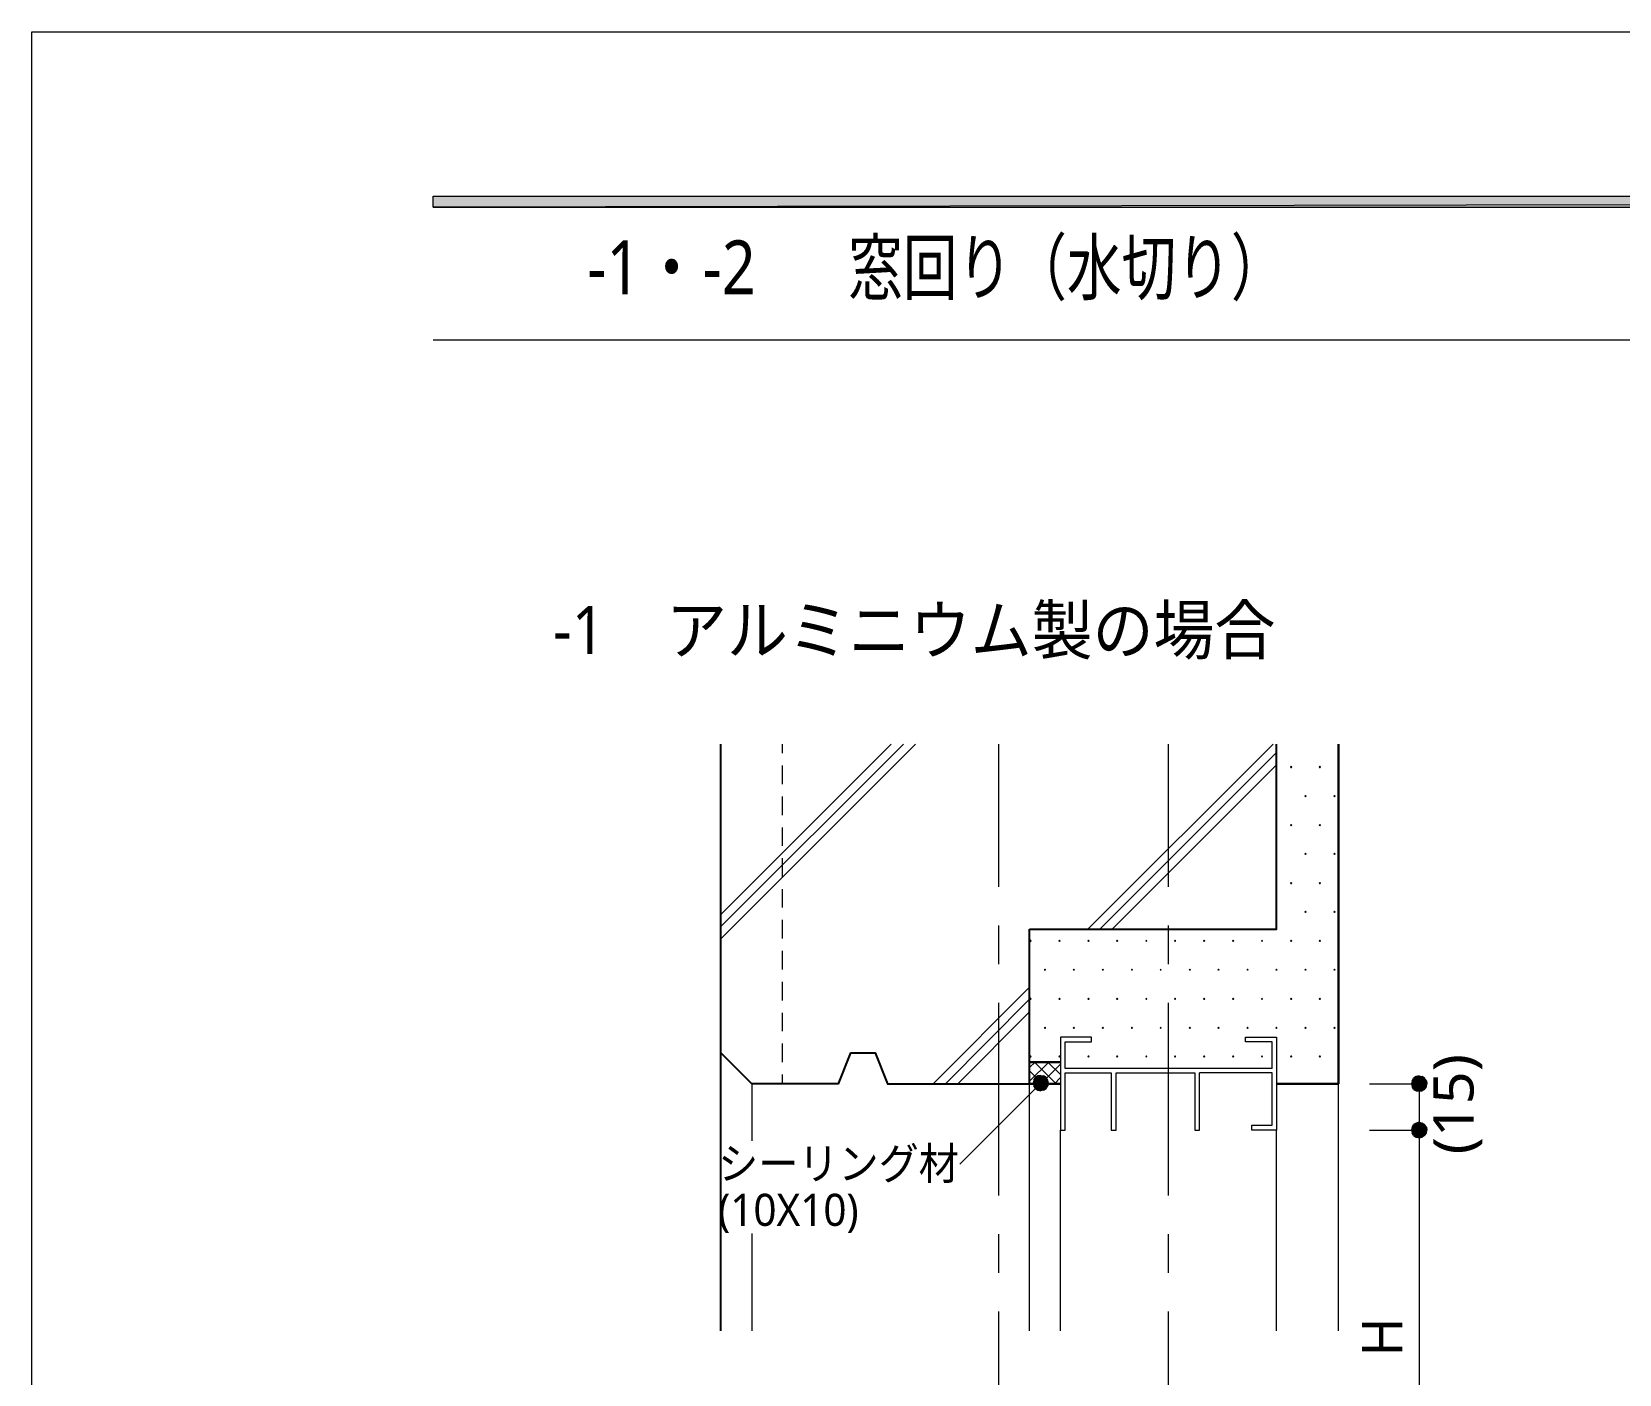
# Model space of a CAD drawing. Header units: millimetres. Extents: x 0 to 420, y 0 to 297.
# Drawn here: x 0.2 to 103, y 210 to 297 of the extents above; entities that cross this region are included whole.
import ezdxf
from ezdxf.enums import TextEntityAlignment as Align

# ---------------------------------------------------------------- set-up
doc = ezdxf.new("R2010")
doc.units = ezdxf.units.MM
doc.styles.add('kst32b', font='NotoSansJP-Variable.ttf')

msp = doc.modelspace()

# ---------------------------------------------------------------- hatches: boundary and pattern name
h = msp.add_hatch(color=7)
h.paths.add_polyline_path([(394.17, 285.62), (394.17, 286.32), (26.18, 285.62), (394.17, 285.62)])
h.paths.add_polyline_path([(394.17, 286.32), (26.18, 285.62), (26.18, 286.32), (394.17, 286.32)])
for points in [[(81.75, 249.41), (81.72, 249.39), (81.7, 249.36), (81.72, 249.34), (81.75, 249.32), (81.77, 249.34), (81.79, 249.36), (81.77, 249.39), (81.75, 249.41)], [(83.61, 249.41), (83.59, 249.39), (83.57, 249.36), (83.59, 249.34), (83.61, 249.32), (83.63, 249.34), (83.65, 249.36), (83.63, 249.39), (83.61, 249.41)], [(82.68, 247.52), (82.66, 247.5), (82.63, 247.48), (82.66, 247.46), (82.68, 247.44), (82.7, 247.46), (82.72, 247.48), (82.7, 247.5), (82.68, 247.52)], [(84.56, 247.52), (84.54, 247.5), (84.52, 247.48), (84.54, 247.46), (84.56, 247.44), (84.58, 247.46), (84.6, 247.48), (84.58, 247.5), (84.56, 247.52)], [(81.75, 245.64), (81.72, 245.62), (81.7, 245.6), (81.72, 245.58), (81.75, 245.55), (81.77, 245.58), (81.79, 245.6), (81.77, 245.62), (81.75, 245.64)], [(83.61, 245.64), (83.59, 245.62), (83.57, 245.6), (83.59, 245.58), (83.61, 245.55), (83.63, 245.58), (83.65, 245.6), (83.63, 245.62), (83.61, 245.64)], [(82.68, 243.78), (82.66, 243.76), (82.63, 243.73), (82.66, 243.71), (82.68, 243.69), (82.7, 243.71), (82.72, 243.73), (82.7, 243.76), (82.68, 243.78)], [(84.56, 243.78), (84.54, 243.76), (84.52, 243.73), (84.54, 243.71), (84.56, 243.69), (84.58, 243.71), (84.6, 243.73), (84.58, 243.76), (84.56, 243.78)], [(81.75, 241.89), (81.72, 241.87), (81.7, 241.85), (81.72, 241.83), (81.75, 241.81), (81.77, 241.83), (81.79, 241.85), (81.77, 241.87), (81.75, 241.89)], [(83.61, 241.89), (83.59, 241.87), (83.57, 241.85), (83.59, 241.83), (83.61, 241.81), (83.63, 241.83), (83.65, 241.85), (83.63, 241.87), (83.61, 241.89)], [(82.68, 240.03), (82.66, 240.01), (82.63, 239.99), (82.66, 239.97), (82.68, 239.95), (82.7, 239.97), (82.72, 239.99), (82.7, 240.01), (82.68, 240.03)], [(84.56, 240.03), (84.54, 240.01), (84.52, 239.99), (84.54, 239.97), (84.56, 239.95), (84.58, 239.97), (84.6, 239.99), (84.58, 240.01), (84.56, 240.03)], [(64.88, 238.15), (64.85, 238.12), (64.83, 238.1), (64.85, 238.08), (64.88, 238.06), (64.9, 238.08), (64.92, 238.1), (64.9, 238.12), (64.88, 238.15)], [(66.74, 238.15), (66.72, 238.12), (66.7, 238.1), (66.72, 238.08), (66.74, 238.06), (66.76, 238.08), (66.78, 238.1), (66.76, 238.12), (66.74, 238.15)], [(68.62, 238.15), (68.6, 238.12), (68.58, 238.1), (68.6, 238.08), (68.62, 238.06), (68.64, 238.08), (68.66, 238.1), (68.64, 238.12), (68.62, 238.15)], [(70.49, 238.15), (70.46, 238.12), (70.44, 238.1), (70.46, 238.08), (70.49, 238.06), (70.51, 238.08), (70.53, 238.1), (70.51, 238.12), (70.49, 238.15)], [(72.37, 238.15), (72.35, 238.12), (72.33, 238.1), (72.35, 238.08), (72.37, 238.06), (72.39, 238.08), (72.41, 238.1), (72.39, 238.12), (72.37, 238.15)], [(74.23, 238.15), (74.21, 238.12), (74.19, 238.1), (74.21, 238.08), (74.23, 238.06), (74.25, 238.08), (74.27, 238.1), (74.25, 238.12), (74.23, 238.15)], [(76.12, 238.15), (76.09, 238.12), (76.07, 238.1), (76.09, 238.08), (76.12, 238.06), (76.14, 238.08), (76.16, 238.1), (76.14, 238.12), (76.12, 238.15)], [(78, 238.15), (77.98, 238.12), (77.96, 238.1), (77.98, 238.08), (78, 238.06), (78.02, 238.08), (78.04, 238.1), (78.02, 238.12), (78, 238.15)], [(79.86, 238.15), (79.84, 238.12), (79.82, 238.1), (79.84, 238.08), (79.86, 238.06), (79.88, 238.08), (79.9, 238.1), (79.88, 238.12), (79.86, 238.15)], [(81.75, 238.15), (81.72, 238.12), (81.7, 238.1), (81.72, 238.08), (81.75, 238.06), (81.77, 238.08), (81.79, 238.1), (81.77, 238.12), (81.75, 238.15)], [(83.61, 238.15), (83.59, 238.12), (83.57, 238.1), (83.59, 238.08), (83.61, 238.06), (83.63, 238.08), (83.65, 238.1), (83.63, 238.12), (83.61, 238.15)], [(65.81, 236.28), (65.79, 236.26), (65.76, 236.24), (65.79, 236.22), (65.81, 236.2), (65.83, 236.22), (65.85, 236.24), (65.83, 236.26), (65.81, 236.28)], [(67.67, 236.28), (67.65, 236.26), (67.63, 236.24), (67.65, 236.22), (67.67, 236.2), (67.69, 236.22), (67.71, 236.24), (67.69, 236.26), (67.67, 236.28)], [(69.55, 236.28), (69.53, 236.26), (69.51, 236.24), (69.53, 236.22), (69.55, 236.2), (69.57, 236.22), (69.6, 236.24), (69.57, 236.26), (69.55, 236.28)], [(71.44, 236.28), (71.42, 236.26), (71.4, 236.24), (71.42, 236.22), (71.44, 236.2), (71.46, 236.22), (71.48, 236.24), (71.46, 236.26), (71.44, 236.28)], [(73.3, 236.28), (73.28, 236.26), (73.26, 236.24), (73.28, 236.22), (73.3, 236.2), (73.32, 236.22), (73.34, 236.24), (73.32, 236.26), (73.3, 236.28)], [(75.18, 236.28), (75.16, 236.26), (75.14, 236.24), (75.16, 236.22), (75.18, 236.2), (75.21, 236.22), (75.23, 236.24), (75.21, 236.26), (75.18, 236.28)], [(77.05, 236.28), (77.03, 236.26), (77, 236.24), (77.03, 236.22), (77.05, 236.2), (77.07, 236.22), (77.09, 236.24), (77.07, 236.26), (77.05, 236.28)], [(78.93, 236.28), (78.91, 236.26), (78.89, 236.24), (78.91, 236.22), (78.93, 236.2), (78.95, 236.22), (78.97, 236.24), (78.95, 236.26), (78.93, 236.28)], [(80.79, 236.28), (80.77, 236.26), (80.75, 236.24), (80.77, 236.22), (80.79, 236.2), (80.81, 236.22), (80.84, 236.24), (80.81, 236.26), (80.79, 236.28)], [(82.68, 236.28), (82.66, 236.26), (82.63, 236.24), (82.66, 236.22), (82.68, 236.2), (82.7, 236.22), (82.72, 236.24), (82.7, 236.26), (82.68, 236.28)], [(84.56, 236.28), (84.54, 236.26), (84.52, 236.24), (84.54, 236.22), (84.56, 236.2), (84.58, 236.22), (84.6, 236.24), (84.58, 236.26), (84.56, 236.28)], [(64.88, 234.4), (64.85, 234.38), (64.83, 234.36), (64.85, 234.34), (64.88, 234.32), (64.9, 234.34), (64.92, 234.36), (64.9, 234.38), (64.88, 234.4)], [(66.74, 234.4), (66.72, 234.38), (66.7, 234.36), (66.72, 234.34), (66.74, 234.32), (66.76, 234.34), (66.78, 234.36), (66.76, 234.38), (66.74, 234.4)], [(68.62, 234.4), (68.6, 234.38), (68.58, 234.36), (68.6, 234.34), (68.62, 234.32), (68.64, 234.34), (68.66, 234.36), (68.64, 234.38), (68.62, 234.4)], [(70.49, 234.4), (70.46, 234.38), (70.44, 234.36), (70.46, 234.34), (70.49, 234.32), (70.51, 234.34), (70.53, 234.36), (70.51, 234.38), (70.49, 234.4)], [(72.37, 234.4), (72.35, 234.38), (72.33, 234.36), (72.35, 234.34), (72.37, 234.32), (72.39, 234.34), (72.41, 234.36), (72.39, 234.38), (72.37, 234.4)], [(74.23, 234.4), (74.21, 234.38), (74.19, 234.36), (74.21, 234.34), (74.23, 234.32), (74.25, 234.34), (74.27, 234.36), (74.25, 234.38), (74.23, 234.4)], [(76.12, 234.4), (76.09, 234.38), (76.07, 234.36), (76.09, 234.34), (76.12, 234.32), (76.14, 234.34), (76.16, 234.36), (76.14, 234.38), (76.12, 234.4)], [(78, 234.4), (77.98, 234.38), (77.96, 234.36), (77.98, 234.34), (78, 234.32), (78.02, 234.34), (78.04, 234.36), (78.02, 234.38), (78, 234.4)], [(79.86, 234.4), (79.84, 234.38), (79.82, 234.36), (79.84, 234.34), (79.86, 234.32), (79.88, 234.34), (79.9, 234.36), (79.88, 234.38), (79.86, 234.4)], [(81.75, 234.4), (81.72, 234.38), (81.7, 234.36), (81.72, 234.34), (81.75, 234.32), (81.77, 234.34), (81.79, 234.36), (81.77, 234.38), (81.75, 234.4)], [(83.61, 234.4), (83.59, 234.38), (83.57, 234.36), (83.59, 234.34), (83.61, 234.32), (83.63, 234.34), (83.65, 234.36), (83.63, 234.38), (83.61, 234.4)], [(65.81, 232.52), (65.79, 232.49), (65.76, 232.47), (65.79, 232.45), (65.81, 232.43), (65.83, 232.45), (65.85, 232.47), (65.83, 232.49), (65.81, 232.52)], [(67.67, 232.52), (67.65, 232.49), (67.63, 232.47), (67.65, 232.45), (67.67, 232.43), (67.69, 232.45), (67.71, 232.47), (67.69, 232.49), (67.67, 232.52)], [(69.55, 232.52), (69.53, 232.49), (69.51, 232.47), (69.53, 232.45), (69.55, 232.43), (69.57, 232.45), (69.6, 232.47), (69.57, 232.49), (69.55, 232.52)], [(71.44, 232.52), (71.42, 232.49), (71.4, 232.47), (71.42, 232.45), (71.44, 232.43), (71.46, 232.45), (71.48, 232.47), (71.46, 232.49), (71.44, 232.52)], [(73.3, 232.52), (73.28, 232.49), (73.26, 232.47), (73.28, 232.45), (73.3, 232.43), (73.32, 232.45), (73.34, 232.47), (73.32, 232.49), (73.3, 232.52)], [(75.18, 232.52), (75.16, 232.49), (75.14, 232.47), (75.16, 232.45), (75.18, 232.43), (75.21, 232.45), (75.23, 232.47), (75.21, 232.49), (75.18, 232.52)], [(77.05, 232.52), (77.03, 232.49), (77, 232.47), (77.03, 232.45), (77.05, 232.43), (77.07, 232.45), (77.09, 232.47), (77.07, 232.49), (77.05, 232.52)], [(78.93, 232.52), (78.91, 232.49), (78.89, 232.47), (78.91, 232.45), (78.93, 232.43), (78.95, 232.45), (78.97, 232.47), (78.95, 232.49), (78.93, 232.52)], [(80.79, 232.52), (80.77, 232.49), (80.75, 232.47), (80.77, 232.45), (80.79, 232.43), (80.81, 232.45), (80.84, 232.47), (80.81, 232.49), (80.79, 232.52)], [(82.68, 232.52), (82.66, 232.49), (82.63, 232.47), (82.66, 232.45), (82.68, 232.43), (82.7, 232.45), (82.72, 232.47), (82.7, 232.49), (82.68, 232.52)], [(84.56, 232.52), (84.54, 232.49), (84.52, 232.47), (84.54, 232.45), (84.56, 232.43), (84.58, 232.45), (84.6, 232.47), (84.58, 232.49), (84.56, 232.52)], [(64.88, 230.65), (64.85, 230.63), (64.83, 230.61), (64.85, 230.59), (64.88, 230.57), (64.9, 230.59), (64.92, 230.61), (64.9, 230.63), (64.88, 230.65)], [(66.74, 230.65), (66.72, 230.63), (66.7, 230.61), (66.72, 230.59), (66.74, 230.57), (66.76, 230.59), (66.78, 230.61), (66.76, 230.63), (66.74, 230.65)], [(68.62, 230.65), (68.6, 230.63), (68.58, 230.61), (68.6, 230.59), (68.62, 230.57), (68.64, 230.59), (68.66, 230.61), (68.64, 230.63), (68.62, 230.65)], [(70.49, 230.65), (70.46, 230.63), (70.44, 230.61), (70.46, 230.59), (70.49, 230.57), (70.51, 230.59), (70.53, 230.61), (70.51, 230.63), (70.49, 230.65)], [(72.37, 230.65), (72.35, 230.63), (72.33, 230.61), (72.35, 230.59), (72.37, 230.57), (72.39, 230.59), (72.41, 230.61), (72.39, 230.63), (72.37, 230.65)], [(74.23, 230.65), (74.21, 230.63), (74.19, 230.61), (74.21, 230.59), (74.23, 230.57), (74.25, 230.59), (74.27, 230.61), (74.25, 230.63), (74.23, 230.65)], [(76.12, 230.65), (76.09, 230.63), (76.07, 230.61), (76.09, 230.59), (76.12, 230.57), (76.14, 230.59), (76.16, 230.61), (76.14, 230.63), (76.12, 230.65)], [(78, 230.65), (77.98, 230.63), (77.96, 230.61), (77.98, 230.59), (78, 230.57), (78.02, 230.59), (78.04, 230.61), (78.02, 230.63), (78, 230.65)], [(79.86, 230.65), (79.84, 230.63), (79.82, 230.61), (79.84, 230.59), (79.86, 230.57), (79.88, 230.59), (79.9, 230.61), (79.88, 230.63), (79.86, 230.65)], [(81.75, 230.65), (81.72, 230.63), (81.7, 230.61), (81.72, 230.59), (81.75, 230.57), (81.77, 230.59), (81.79, 230.61), (81.77, 230.63), (81.75, 230.65)], [(83.61, 230.65), (83.59, 230.63), (83.57, 230.61), (83.59, 230.59), (83.61, 230.57), (83.63, 230.59), (83.65, 230.61), (83.63, 230.63), (83.61, 230.65)], [(66, 229.09), (65.89, 229.26), (65.53, 228.9), (66, 229.09)], [(89.85, 228.39), (90.04, 228.37), (90.04, 228.85), (89.85, 228.39)], [(89.85, 225.4), (90.04, 225.36), (90.04, 225.85), (89.85, 225.4)]]:
    msp.add_hatch(color=7).paths.add_polyline_path(points)
h = msp.add_hatch(color=7)
h.paths.add_polyline_path([(65.34, 229.36), (65.19, 229.26), (65.53, 228.9), (65.34, 229.36)])
h.paths.add_polyline_path([(65.19, 229.26), (65.53, 228.9), (65.09, 229.09), (65.19, 229.26)])
h.paths.add_polyline_path([(65.53, 228.9), (65.09, 229.09), (65.05, 228.9), (65.53, 228.9)])
h = msp.add_hatch(color=7)
h.paths.add_polyline_path([(65.89, 229.26), (65.72, 229.36), (65.53, 228.9), (65.89, 229.26)])
h.paths.add_polyline_path([(65.72, 229.36), (65.53, 228.9), (65.53, 229.38), (65.72, 229.36)])
h.paths.add_polyline_path([(65.53, 228.9), (65.53, 229.38), (65.34, 229.36), (65.53, 228.9)])
h = msp.add_hatch(color=7)
h.paths.add_polyline_path([(89.85, 229.32), (89.68, 229.21), (90.04, 228.85), (89.85, 229.32)])
h.paths.add_polyline_path([(89.68, 229.21), (90.04, 228.85), (89.58, 229.04), (89.68, 229.21)])
h.paths.add_polyline_path([(90.04, 228.85), (89.58, 229.04), (89.54, 228.85), (90.04, 228.85)])
h = msp.add_hatch(color=7)
h.paths.add_polyline_path([(90.38, 229.21), (90.23, 229.32), (90.04, 228.85), (90.38, 229.21)])
h.paths.add_polyline_path([(90.23, 229.32), (90.04, 228.85), (90.04, 229.36), (90.23, 229.32)])
h.paths.add_polyline_path([(90.04, 228.85), (90.04, 229.36), (89.85, 229.32), (90.04, 228.85)])
h = msp.add_hatch(color=7)
h.paths.add_polyline_path([(65.05, 228.9), (65.09, 228.71), (65.53, 228.9), (65.05, 228.9)])
h.paths.add_polyline_path([(65.09, 228.71), (65.53, 228.9), (65.19, 228.54), (65.09, 228.71)])
h.paths.add_polyline_path([(65.53, 228.9), (65.19, 228.54), (65.34, 228.43), (65.53, 228.9)])
h = msp.add_hatch(color=7)
h.paths.add_polyline_path([(65.34, 228.43), (65.53, 228.39), (65.53, 228.9), (65.34, 228.43)])
h.paths.add_polyline_path([(65.53, 228.39), (65.53, 228.9), (65.72, 228.43), (65.53, 228.39)])
h.paths.add_polyline_path([(65.53, 228.9), (65.72, 228.43), (65.89, 228.54), (65.53, 228.9)])
h = msp.add_hatch(color=7)
h.paths.add_polyline_path([(65.89, 228.54), (66, 228.71), (65.53, 228.9), (65.89, 228.54)])
h.paths.add_polyline_path([(66, 228.71), (65.53, 228.9), (66.04, 228.9), (66, 228.71)])
h.paths.add_polyline_path([(65.53, 228.9), (66.04, 228.9), (66, 229.09), (65.53, 228.9)])
h = msp.add_hatch(color=7)
h.paths.add_polyline_path([(89.54, 228.85), (89.58, 228.66), (90.04, 228.85), (89.54, 228.85)])
h.paths.add_polyline_path([(89.58, 228.66), (90.04, 228.85), (89.68, 228.49), (89.58, 228.66)])
h.paths.add_polyline_path([(90.04, 228.85), (89.68, 228.49), (89.85, 228.39), (90.04, 228.85)])
h = msp.add_hatch(color=7)
h.paths.add_polyline_path([(90.51, 228.66), (90.53, 228.85), (90.04, 228.85), (90.51, 228.66)])
h.paths.add_polyline_path([(90.53, 228.85), (90.04, 228.85), (90.51, 229.04), (90.53, 228.85)])
h.paths.add_polyline_path([(90.04, 228.85), (90.51, 229.04), (90.38, 229.21), (90.04, 228.85)])
h = msp.add_hatch(color=7)
h.paths.add_polyline_path([(90.04, 228.37), (90.23, 228.39), (90.04, 228.85), (90.04, 228.37)])
h.paths.add_polyline_path([(90.23, 228.39), (90.04, 228.85), (90.38, 228.49), (90.23, 228.39)])
h.paths.add_polyline_path([(90.04, 228.85), (90.38, 228.49), (90.51, 228.66), (90.04, 228.85)])
h = msp.add_hatch(color=7)
h.paths.add_polyline_path([(89.85, 226.31), (89.68, 226.21), (90.04, 225.85), (89.85, 226.31)])
h.paths.add_polyline_path([(89.68, 226.21), (90.04, 225.85), (89.58, 226.04), (89.68, 226.21)])
h.paths.add_polyline_path([(90.04, 225.85), (89.58, 226.04), (89.54, 225.85), (90.04, 225.85)])
h = msp.add_hatch(color=7)
h.paths.add_polyline_path([(90.38, 226.21), (90.23, 226.31), (90.04, 225.85), (90.38, 226.21)])
h.paths.add_polyline_path([(90.23, 226.31), (90.04, 225.85), (90.04, 226.36), (90.23, 226.31)])
h.paths.add_polyline_path([(90.04, 225.85), (90.04, 226.36), (89.85, 226.31), (90.04, 225.85)])
h = msp.add_hatch(color=7)
h.paths.add_polyline_path([(90.51, 225.66), (90.53, 225.85), (90.04, 225.85), (90.51, 225.66)])
h.paths.add_polyline_path([(90.53, 225.85), (90.04, 225.85), (90.51, 226.04), (90.53, 225.85)])
h.paths.add_polyline_path([(90.04, 225.85), (90.51, 226.04), (90.38, 226.21), (90.04, 225.85)])
h = msp.add_hatch(color=7)
h.paths.add_polyline_path([(89.54, 225.85), (89.58, 225.66), (90.04, 225.85), (89.54, 225.85)])
h.paths.add_polyline_path([(89.58, 225.66), (90.04, 225.85), (89.68, 225.51), (89.58, 225.66)])
h.paths.add_polyline_path([(90.04, 225.85), (89.68, 225.51), (89.85, 225.4), (90.04, 225.85)])
h = msp.add_hatch(color=7)
h.paths.add_polyline_path([(90.04, 225.36), (90.23, 225.4), (90.04, 225.85), (90.04, 225.36)])
h.paths.add_polyline_path([(90.23, 225.4), (90.04, 225.85), (90.38, 225.51), (90.23, 225.4)])
h.paths.add_polyline_path([(90.04, 225.85), (90.38, 225.51), (90.51, 225.66), (90.04, 225.85)])

# ---------------------------------------------------------------- linework, layer by layer
at = {"lineweight": 13}
msp.add_lwpolyline([(0.19, 0), (0.19, 296.97), (420.16, 296.97), (420.16, 0)], close=True, dxfattribs=at)
at = {"lineweight": 0}
for points in [[(394.17, 285.62), (394.17, 286.32), (26.18, 285.62)], [(394.17, 286.32), (26.18, 285.62), (26.18, 286.32)], [(81.75, 249.41), (81.72, 249.39), (81.7, 249.36), (81.72, 249.34), (81.75, 249.32), (81.77, 249.34), (81.79, 249.36), (81.77, 249.39)], [(83.61, 249.41), (83.59, 249.39), (83.57, 249.36), (83.59, 249.34), (83.61, 249.32), (83.63, 249.34), (83.65, 249.36), (83.63, 249.39)], [(82.68, 247.52), (82.66, 247.5), (82.63, 247.48), (82.66, 247.46), (82.68, 247.44), (82.7, 247.46), (82.72, 247.48), (82.7, 247.5)], [(84.56, 247.52), (84.54, 247.5), (84.52, 247.48), (84.54, 247.46), (84.56, 247.44), (84.58, 247.46), (84.6, 247.48), (84.58, 247.5)], [(81.75, 245.64), (81.72, 245.62), (81.7, 245.6), (81.72, 245.58), (81.75, 245.55), (81.77, 245.58), (81.79, 245.6), (81.77, 245.62)], [(83.61, 245.64), (83.59, 245.62), (83.57, 245.6), (83.59, 245.58), (83.61, 245.55), (83.63, 245.58), (83.65, 245.6), (83.63, 245.62)], [(82.68, 243.78), (82.66, 243.76), (82.63, 243.73), (82.66, 243.71), (82.68, 243.69), (82.7, 243.71), (82.72, 243.73), (82.7, 243.76)], [(84.56, 243.78), (84.54, 243.76), (84.52, 243.73), (84.54, 243.71), (84.56, 243.69), (84.58, 243.71), (84.6, 243.73), (84.58, 243.76)], [(81.75, 241.89), (81.72, 241.87), (81.7, 241.85), (81.72, 241.83), (81.75, 241.81), (81.77, 241.83), (81.79, 241.85), (81.77, 241.87)], [(83.61, 241.89), (83.59, 241.87), (83.57, 241.85), (83.59, 241.83), (83.61, 241.81), (83.63, 241.83), (83.65, 241.85), (83.63, 241.87)], [(82.68, 240.03), (82.66, 240.01), (82.63, 239.99), (82.66, 239.97), (82.68, 239.95), (82.7, 239.97), (82.72, 239.99), (82.7, 240.01)], [(84.56, 240.03), (84.54, 240.01), (84.52, 239.99), (84.54, 239.97), (84.56, 239.95), (84.58, 239.97), (84.6, 239.99), (84.58, 240.01)], [(64.88, 238.15), (64.85, 238.12), (64.83, 238.1), (64.85, 238.08), (64.88, 238.06), (64.9, 238.08), (64.92, 238.1), (64.9, 238.12)], [(66.74, 238.15), (66.72, 238.12), (66.7, 238.1), (66.72, 238.08), (66.74, 238.06), (66.76, 238.08), (66.78, 238.1), (66.76, 238.12)], [(68.62, 238.15), (68.6, 238.12), (68.58, 238.1), (68.6, 238.08), (68.62, 238.06), (68.64, 238.08), (68.66, 238.1), (68.64, 238.12)], [(70.49, 238.15), (70.46, 238.12), (70.44, 238.1), (70.46, 238.08), (70.49, 238.06), (70.51, 238.08), (70.53, 238.1), (70.51, 238.12)], [(72.37, 238.15), (72.35, 238.12), (72.33, 238.1), (72.35, 238.08), (72.37, 238.06), (72.39, 238.08), (72.41, 238.1), (72.39, 238.12)], [(74.23, 238.15), (74.21, 238.12), (74.19, 238.1), (74.21, 238.08), (74.23, 238.06), (74.25, 238.08), (74.27, 238.1), (74.25, 238.12)], [(76.12, 238.15), (76.09, 238.12), (76.07, 238.1), (76.09, 238.08), (76.12, 238.06), (76.14, 238.08), (76.16, 238.1), (76.14, 238.12)], [(78, 238.15), (77.98, 238.12), (77.96, 238.1), (77.98, 238.08), (78, 238.06), (78.02, 238.08), (78.04, 238.1), (78.02, 238.12)], [(79.86, 238.15), (79.84, 238.12), (79.82, 238.1), (79.84, 238.08), (79.86, 238.06), (79.88, 238.08), (79.9, 238.1), (79.88, 238.12)], [(81.75, 238.15), (81.72, 238.12), (81.7, 238.1), (81.72, 238.08), (81.75, 238.06), (81.77, 238.08), (81.79, 238.1), (81.77, 238.12)], [(83.61, 238.15), (83.59, 238.12), (83.57, 238.1), (83.59, 238.08), (83.61, 238.06), (83.63, 238.08), (83.65, 238.1), (83.63, 238.12)], [(65.81, 236.28), (65.79, 236.26), (65.76, 236.24), (65.79, 236.22), (65.81, 236.2), (65.83, 236.22), (65.85, 236.24), (65.83, 236.26)], [(67.67, 236.28), (67.65, 236.26), (67.63, 236.24), (67.65, 236.22), (67.67, 236.2), (67.69, 236.22), (67.71, 236.24), (67.69, 236.26)], [(69.55, 236.28), (69.53, 236.26), (69.51, 236.24), (69.53, 236.22), (69.55, 236.2), (69.57, 236.22), (69.6, 236.24), (69.57, 236.26)], [(71.44, 236.28), (71.42, 236.26), (71.4, 236.24), (71.42, 236.22), (71.44, 236.2), (71.46, 236.22), (71.48, 236.24), (71.46, 236.26)], [(73.3, 236.28), (73.28, 236.26), (73.26, 236.24), (73.28, 236.22), (73.3, 236.2), (73.32, 236.22), (73.34, 236.24), (73.32, 236.26)], [(75.18, 236.28), (75.16, 236.26), (75.14, 236.24), (75.16, 236.22), (75.18, 236.2), (75.21, 236.22), (75.23, 236.24), (75.21, 236.26)], [(77.05, 236.28), (77.03, 236.26), (77, 236.24), (77.03, 236.22), (77.05, 236.2), (77.07, 236.22), (77.09, 236.24), (77.07, 236.26)], [(78.93, 236.28), (78.91, 236.26), (78.89, 236.24), (78.91, 236.22), (78.93, 236.2), (78.95, 236.22), (78.97, 236.24), (78.95, 236.26)], [(80.79, 236.28), (80.77, 236.26), (80.75, 236.24), (80.77, 236.22), (80.79, 236.2), (80.81, 236.22), (80.84, 236.24), (80.81, 236.26)], [(82.68, 236.28), (82.66, 236.26), (82.63, 236.24), (82.66, 236.22), (82.68, 236.2), (82.7, 236.22), (82.72, 236.24), (82.7, 236.26)], [(84.56, 236.28), (84.54, 236.26), (84.52, 236.24), (84.54, 236.22), (84.56, 236.2), (84.58, 236.22), (84.6, 236.24), (84.58, 236.26)], [(64.88, 234.4), (64.85, 234.38), (64.83, 234.36), (64.85, 234.34), (64.88, 234.32), (64.9, 234.34), (64.92, 234.36), (64.9, 234.38)], [(66.74, 234.4), (66.72, 234.38), (66.7, 234.36), (66.72, 234.34), (66.74, 234.32), (66.76, 234.34), (66.78, 234.36), (66.76, 234.38)], [(68.62, 234.4), (68.6, 234.38), (68.58, 234.36), (68.6, 234.34), (68.62, 234.32), (68.64, 234.34), (68.66, 234.36), (68.64, 234.38)], [(70.49, 234.4), (70.46, 234.38), (70.44, 234.36), (70.46, 234.34), (70.49, 234.32), (70.51, 234.34), (70.53, 234.36), (70.51, 234.38)], [(72.37, 234.4), (72.35, 234.38), (72.33, 234.36), (72.35, 234.34), (72.37, 234.32), (72.39, 234.34), (72.41, 234.36), (72.39, 234.38)], [(74.23, 234.4), (74.21, 234.38), (74.19, 234.36), (74.21, 234.34), (74.23, 234.32), (74.25, 234.34), (74.27, 234.36), (74.25, 234.38)], [(76.12, 234.4), (76.09, 234.38), (76.07, 234.36), (76.09, 234.34), (76.12, 234.32), (76.14, 234.34), (76.16, 234.36), (76.14, 234.38)], [(78, 234.4), (77.98, 234.38), (77.96, 234.36), (77.98, 234.34), (78, 234.32), (78.02, 234.34), (78.04, 234.36), (78.02, 234.38)], [(79.86, 234.4), (79.84, 234.38), (79.82, 234.36), (79.84, 234.34), (79.86, 234.32), (79.88, 234.34), (79.9, 234.36), (79.88, 234.38)], [(81.75, 234.4), (81.72, 234.38), (81.7, 234.36), (81.72, 234.34), (81.75, 234.32), (81.77, 234.34), (81.79, 234.36), (81.77, 234.38)], [(83.61, 234.4), (83.59, 234.38), (83.57, 234.36), (83.59, 234.34), (83.61, 234.32), (83.63, 234.34), (83.65, 234.36), (83.63, 234.38)], [(65.81, 232.52), (65.79, 232.49), (65.76, 232.47), (65.79, 232.45), (65.81, 232.43), (65.83, 232.45), (65.85, 232.47), (65.83, 232.49)], [(67.67, 232.52), (67.65, 232.49), (67.63, 232.47), (67.65, 232.45), (67.67, 232.43), (67.69, 232.45), (67.71, 232.47), (67.69, 232.49)], [(69.55, 232.52), (69.53, 232.49), (69.51, 232.47), (69.53, 232.45), (69.55, 232.43), (69.57, 232.45), (69.6, 232.47), (69.57, 232.49)], [(71.44, 232.52), (71.42, 232.49), (71.4, 232.47), (71.42, 232.45), (71.44, 232.43), (71.46, 232.45), (71.48, 232.47), (71.46, 232.49)], [(73.3, 232.52), (73.28, 232.49), (73.26, 232.47), (73.28, 232.45), (73.3, 232.43), (73.32, 232.45), (73.34, 232.47), (73.32, 232.49)], [(75.18, 232.52), (75.16, 232.49), (75.14, 232.47), (75.16, 232.45), (75.18, 232.43), (75.21, 232.45), (75.23, 232.47), (75.21, 232.49)], [(77.05, 232.52), (77.03, 232.49), (77, 232.47), (77.03, 232.45), (77.05, 232.43), (77.07, 232.45), (77.09, 232.47), (77.07, 232.49)], [(78.93, 232.52), (78.91, 232.49), (78.89, 232.47), (78.91, 232.45), (78.93, 232.43), (78.95, 232.45), (78.97, 232.47), (78.95, 232.49)], [(80.79, 232.52), (80.77, 232.49), (80.75, 232.47), (80.77, 232.45), (80.79, 232.43), (80.81, 232.45), (80.84, 232.47), (80.81, 232.49)], [(82.68, 232.52), (82.66, 232.49), (82.63, 232.47), (82.66, 232.45), (82.68, 232.43), (82.7, 232.45), (82.72, 232.47), (82.7, 232.49)], [(84.56, 232.52), (84.54, 232.49), (84.52, 232.47), (84.54, 232.45), (84.56, 232.43), (84.58, 232.45), (84.6, 232.47), (84.58, 232.49)], [(64.88, 230.65), (64.85, 230.63), (64.83, 230.61), (64.85, 230.59), (64.88, 230.57), (64.9, 230.59), (64.92, 230.61), (64.9, 230.63)], [(66.74, 230.65), (66.72, 230.63), (66.7, 230.61), (66.72, 230.59), (66.74, 230.57), (66.76, 230.59), (66.78, 230.61), (66.76, 230.63)], [(68.62, 230.65), (68.6, 230.63), (68.58, 230.61), (68.6, 230.59), (68.62, 230.57), (68.64, 230.59), (68.66, 230.61), (68.64, 230.63)], [(70.49, 230.65), (70.46, 230.63), (70.44, 230.61), (70.46, 230.59), (70.49, 230.57), (70.51, 230.59), (70.53, 230.61), (70.51, 230.63)], [(72.37, 230.65), (72.35, 230.63), (72.33, 230.61), (72.35, 230.59), (72.37, 230.57), (72.39, 230.59), (72.41, 230.61), (72.39, 230.63)], [(74.23, 230.65), (74.21, 230.63), (74.19, 230.61), (74.21, 230.59), (74.23, 230.57), (74.25, 230.59), (74.27, 230.61), (74.25, 230.63)], [(76.12, 230.65), (76.09, 230.63), (76.07, 230.61), (76.09, 230.59), (76.12, 230.57), (76.14, 230.59), (76.16, 230.61), (76.14, 230.63)], [(78, 230.65), (77.98, 230.63), (77.96, 230.61), (77.98, 230.59), (78, 230.57), (78.02, 230.59), (78.04, 230.61), (78.02, 230.63)], [(79.86, 230.65), (79.84, 230.63), (79.82, 230.61), (79.84, 230.59), (79.86, 230.57), (79.88, 230.59), (79.9, 230.61), (79.88, 230.63)], [(81.75, 230.65), (81.72, 230.63), (81.7, 230.61), (81.72, 230.59), (81.75, 230.57), (81.77, 230.59), (81.79, 230.61), (81.77, 230.63)], [(83.61, 230.65), (83.59, 230.63), (83.57, 230.61), (83.59, 230.59), (83.61, 230.57), (83.63, 230.59), (83.65, 230.61), (83.63, 230.63)], [(65.34, 229.36), (65.19, 229.26), (65.53, 228.9)], [(65.53, 228.9), (65.53, 229.38), (65.34, 229.36)], [(65.72, 229.36), (65.53, 228.9), (65.53, 229.38)], [(65.89, 229.26), (65.72, 229.36), (65.53, 228.9)], [(89.85, 229.32), (89.68, 229.21), (90.04, 228.85)], [(90.04, 228.85), (90.04, 229.36), (89.85, 229.32)], [(90.23, 229.32), (90.04, 228.85), (90.04, 229.36)], [(90.38, 229.21), (90.23, 229.32), (90.04, 228.85)], [(65.53, 228.9), (65.09, 229.09), (65.05, 228.9)], [(65.05, 228.9), (65.09, 228.71), (65.53, 228.9)], [(65.19, 229.26), (65.53, 228.9), (65.09, 229.09)], [(65.09, 228.71), (65.53, 228.9), (65.19, 228.54)], [(65.53, 228.9), (65.19, 228.54), (65.34, 228.43)], [(65.34, 228.43), (65.53, 228.39), (65.53, 228.9)], [(66, 229.09), (65.89, 229.26), (65.53, 228.9)], [(65.53, 228.9), (66.04, 228.9), (66, 229.09)], [(65.53, 228.39), (65.53, 228.9), (65.72, 228.43)], [(65.53, 228.9), (65.72, 228.43), (65.89, 228.54)], [(65.89, 228.54), (66, 228.71), (65.53, 228.9)], [(66, 228.71), (65.53, 228.9), (66.04, 228.9)], [(90.04, 228.85), (89.58, 229.04), (89.54, 228.85)], [(89.54, 228.85), (89.58, 228.66), (90.04, 228.85)], [(89.68, 229.21), (90.04, 228.85), (89.58, 229.04)], [(89.58, 228.66), (90.04, 228.85), (89.68, 228.49)], [(90.04, 228.85), (89.68, 228.49), (89.85, 228.39)], [(89.85, 228.39), (90.04, 228.37), (90.04, 228.85)], [(90.04, 228.85), (90.51, 229.04), (90.38, 229.21)], [(90.53, 228.85), (90.04, 228.85), (90.51, 229.04)], [(90.04, 228.37), (90.23, 228.39), (90.04, 228.85)], [(90.23, 228.39), (90.04, 228.85), (90.38, 228.49)], [(90.04, 228.85), (90.38, 228.49), (90.51, 228.66)], [(90.51, 228.66), (90.53, 228.85), (90.04, 228.85)], [(89.68, 226.21), (90.04, 225.85), (89.58, 226.04)], [(89.85, 226.31), (89.68, 226.21), (90.04, 225.85)], [(90.04, 225.85), (90.04, 226.36), (89.85, 226.31)], [(90.23, 226.31), (90.04, 225.85), (90.04, 226.36)], [(90.38, 226.21), (90.23, 226.31), (90.04, 225.85)], [(90.04, 225.85), (90.51, 226.04), (90.38, 226.21)], [(90.04, 225.85), (89.58, 226.04), (89.54, 225.85)], [(89.54, 225.85), (89.58, 225.66), (90.04, 225.85)], [(89.58, 225.66), (90.04, 225.85), (89.68, 225.51)], [(90.04, 225.85), (89.68, 225.51), (89.85, 225.4)], [(89.85, 225.4), (90.04, 225.36), (90.04, 225.85)], [(90.53, 225.85), (90.04, 225.85), (90.51, 226.04)], [(90.04, 225.36), (90.23, 225.4), (90.04, 225.85)], [(90.23, 225.4), (90.04, 225.85), (90.38, 225.51)], [(90.04, 225.85), (90.38, 225.51), (90.51, 225.66)], [(90.51, 225.66), (90.53, 225.85), (90.04, 225.85)]]:
    msp.add_lwpolyline(points, close=True, dxfattribs=at)
at = {"lineweight": 13}
for points in [[(394.17, 276.99), (26.18, 276.99)], [(44.81, 238.23), (57.43, 250.85)], [(44.81, 239.82), (55.84, 250.85)], [(44.81, 239.04), (56.64, 250.85)], [(48.81, 250.25), (48.81, 250.85)], [(62.82, 241.6), (62.82, 250.85)], [(68.58, 238.87), (80.58, 250.85)], [(73.81, 241.6), (73.81, 250.85)], [(69.36, 238.87), (80.81, 250.3)], [(48.81, 248.26), (48.81, 249.45)], [(70.15, 238.87), (80.81, 249.51)], [(48.81, 246.25), (48.81, 247.46)], [(48.81, 244.26), (48.81, 245.45)], [(48.81, 242.25), (48.81, 243.46)], [(48.81, 240.26), (48.81, 241.45)], [(48.81, 238.25), (48.81, 239.46)], [(62.82, 236.6), (62.82, 239.1)], [(73.81, 236.6), (73.81, 239.1)], [(48.81, 236.26), (48.81, 237.45)], [(48.81, 234.25), (48.81, 235.46)], [(58.57, 228.85), (64.81, 235.1)], [(48.81, 232.26), (48.81, 233.45)], [(59.37, 228.85), (64.81, 234.32)], [(60.16, 228.85), (64.81, 233.51)], [(62.82, 221.62), (62.82, 234.1)], [(73.81, 221.62), (73.81, 234.1)], [(48.81, 230.25), (48.81, 231.46)], [(68.81, 231.56), (68.81, 231.86), (66.82, 231.86), (66.82, 225.85)], [(67.12, 231.56), (68.81, 231.56)], [(80.52, 229.85), (67.12, 229.85), (67.12, 231.56)], [(80.81, 231.86), (80.81, 225.85), (79.21, 225.85), (79.21, 226.17), (80.52, 226.17), (80.52, 229.55), (75.82, 229.55)], [(78.8, 231.56), (78.8, 231.86)], [(78.8, 231.86), (80.81, 231.86)], [(80.52, 229.85), (80.52, 231.56), (78.8, 231.56)], [(44.81, 212.85), (44.81, 230.86)], [(48.81, 228.85), (48.81, 229.45)], [(64.81, 229.91), (65.17, 230.25)], [(64.81, 229.02), (66.06, 230.25)], [(65.64, 228.85), (64.81, 229.68)], [(66.53, 228.85), (65.13, 230.25)], [(65.53, 228.85), (66.82, 230.12)], [(66.82, 229.45), (66, 230.25)], [(66.82, 225.85), (67.12, 225.85), (67.12, 229.55)], [(67.12, 229.55), (70.1, 229.55)], [(70.1, 229.55), (70.1, 225.85), (70.42, 225.85), (70.42, 229.55), (75.52, 229.55)], [(75.52, 229.55), (75.52, 225.85), (75.82, 225.85), (75.82, 229.55)], [(46.82, 228.85), (46.82, 225.15)], [(65.53, 228.9), (60.3, 223.65)], [(64.81, 212.85), (64.81, 228.85)], [(64.81, 212.85), (64.81, 228.85)], [(66.42, 228.85), (66.82, 229.26)], [(84.81, 212.85), (84.81, 228.85)], [(86.83, 228.85), (90.04, 228.85)], [(90.04, 228.85), (90.04, 225.85)], [(66.82, 212.85), (66.82, 225.85)], [(80.81, 212.85), (80.81, 225.85)], [(86.83, 225.85), (90.04, 225.85)], [(90.04, 225.85), (90.04, 195.18)], [(46.82, 219.16), (46.82, 212.85)], [(62.82, 216.6), (62.82, 219.12)], [(73.81, 216.6), (73.81, 219.12)], [(62.82, 201.61), (62.82, 214.1)], [(73.81, 201.61), (73.81, 214.1)]]:
    msp.add_lwpolyline(points, dxfattribs=at)
at = {"lineweight": 25}
for points in [[(44.81, 212.85), (44.81, 250.85)], [(64.81, 238.87), (80.81, 238.87), (80.81, 250.85)], [(64.81, 228.85), (64.81, 238.87)], [(53.21, 230.86), (52.41, 228.85), (46.82, 228.85), (44.81, 230.86)], [(53.21, 230.86), (54.82, 230.86), (55.6, 228.85), (64.81, 228.85)]]:
    msp.add_lwpolyline(points, dxfattribs=at)
at = {"lineweight": 30}
for points in [[(80.81, 228.85), (84.81, 228.85), (84.81, 250.85)], [(64.81, 230.25), (66.82, 230.25)], [(64.81, 228.85), (66.82, 228.85)]]:
    msp.add_lwpolyline(points, dxfattribs=at)

# ---------------------------------------------------------------- texts
at = {"style": 'kst32b'}
for s, height, p, p2 in [('窓回り（水切り）', 3.491, (53.06, 279.97), (81.39, 279.97)), ('-1・-2', 3.491, (36.17, 279.97), (47.08, 279.97)), ('-1\u3000アルミニウム製の場合', 3.1187, (33.95, 256.67), (80.73, 256.67)), ('(15)', 2.599, (93.56, 224.28), (93.56, 230.78)), ('シーリング材', 2.079, (44.64, 222.65), (60.23, 222.65)), ('(10X10)', 2.079, (44.64, 219.65), (53.74, 219.65))]:
    msp.add_text(s, height=height, dxfattribs=at).set_placement(p, p2, align=Align.FIT)
msp.add_text('H', height=2.6, rotation=90, dxfattribs=at).set_placement((88.94, 211.2))

doc.saveas('drawing.dxf')
